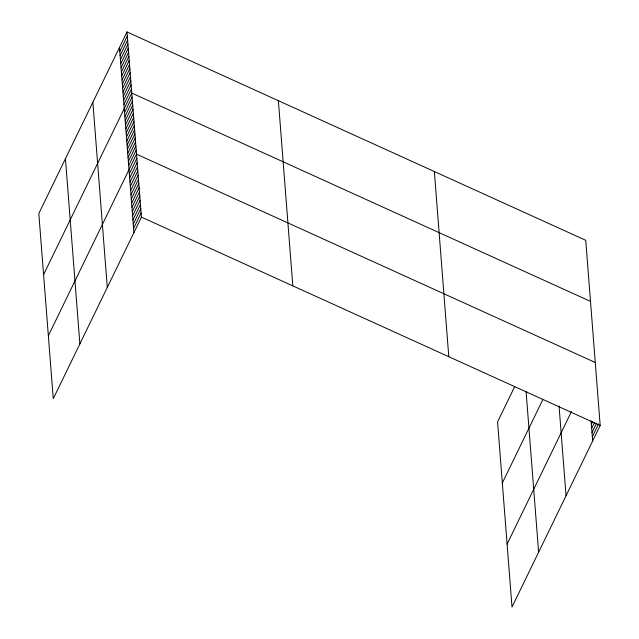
<?xml version="1.0" encoding="UTF-8"?>
<svg xmlns="http://www.w3.org/2000/svg" width="639" height="639" viewBox="0 0 639 639"><rect width="100%" height="100%" fill="white"/><g stroke="black" fill="none" stroke-linecap="round" stroke-linejoin="round"><path stroke-width="0.96" d="M126.993 31.95L38.819 213.538L53.261 398.704L141.435 217.116L126.993 31.95L585.739 240.296L600.181 425.462L512.007 607.05L497.565 421.884L514.738 386.515M119.789 51.511L127.305 36.024M120.108 55.585L127.624 40.097M120.428 59.659L127.944 44.171M120.739 63.732L128.263 48.244M121.059 67.806L128.583 52.318M121.378 71.88L128.894 56.392M121.698 75.953L129.214 60.465M122.017 80.027L129.533 64.539M122.329 84.1L129.853 68.613M122.648 88.174L130.164 72.686M122.968 92.248L130.484 76.76M123.287 96.321L130.803 80.834M123.599 100.395L131.123 84.907M123.918 104.469L131.442 88.981M43.588 274.642L131.754 93.054L590.508 301.4M124.557 112.616L132.073 97.128M124.877 116.689L132.393 101.202M125.188 120.763L132.712 105.275M125.508 124.837L133.024 109.349M125.827 128.91L133.343 113.422M126.147 132.984L133.663 117.496M126.458 137.058L133.982 121.57M126.778 141.131L134.302 125.643M127.097 145.205L134.613 129.717M127.417 149.278L134.933 133.791M127.736 153.352L135.252 137.864M128.048 157.426L135.572 141.938M128.367 161.499L135.883 146.012M128.687 165.573L136.203 150.085M48.348 335.747L136.522 154.159L595.268 362.505M129.334 173.848L136.85 158.36M129.661 178.041L137.177 162.554M129.989 182.235L137.505 166.755M130.316 186.436L137.832 170.948M130.644 190.63L138.16 175.15M130.971 194.831L138.487 179.343M131.299 199.025L138.815 183.545M131.626 203.226L139.142 187.738M131.953 207.419L139.47 191.94M132.281 211.621L139.797 196.133M132.608 215.814L140.125 200.334M132.928 220.016L140.452 204.528M133.255 224.209L140.78 208.729M133.583 228.411L141.107 212.923M502.334 482.988L542.663 399.934M507.102 544.093L571.442 411.588M591.355 424.16L592.609 421.58M591.682 428.362L594.605 422.339M592.01 432.555L596.602 423.09M592.337 436.756L598.599 423.849M141.435 217.116L600.181 425.462M591.091 420.805L592.665 440.95M559.037 405.917L566.05 495.76M526.089 391.507L538.621 552.24M434.352 171.54L448.794 356.714M278.38 100.706L292.822 285.873M119.469 47.438L133.91 232.604M92.855 102.248L107.296 287.414M65.434 158.72L79.875 343.894"/></g></svg>
